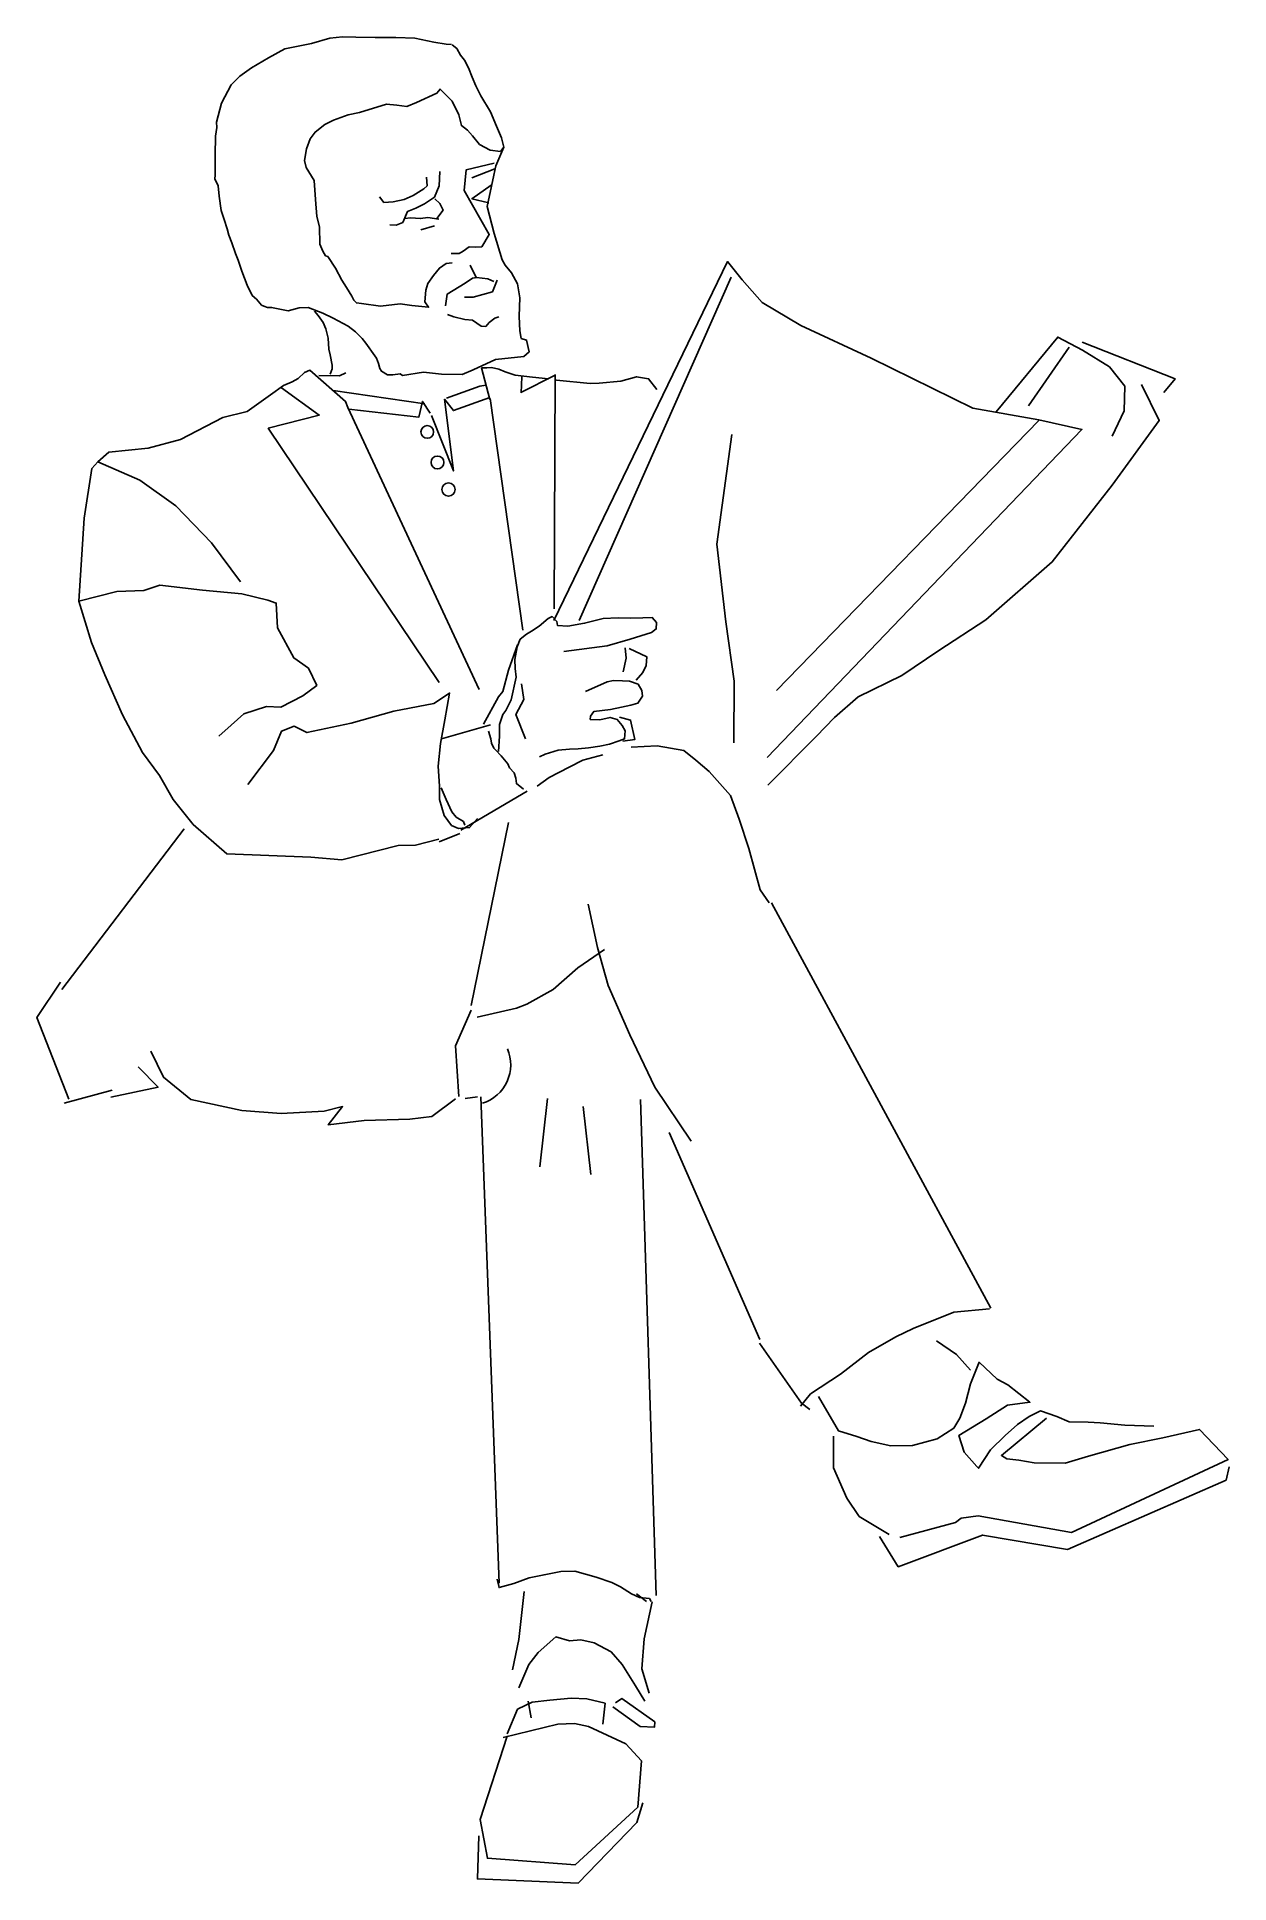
# Model space of a CAD drawing. Extents: x -0.134 to 0.51, y -0.414 to 0.583.
import ezdxf

# ---------------------------------------------------------------- set-up
doc = ezdxf.new("R2010")
doc.units = 0
doc.layers.get('0').update_dxf_attribs({"linetype": 'CONTINUOUS'})

msp = doc.modelspace()

# ---------------------------------------------------------------- linework, layer by layer
at = {"color": 0, "linetype": 'CONTINUOUS'}
for points in [[(0.08973, 0.57909), (0.08688, 0.57926), (0.08023, 0.58042), (0.06988, 0.58255), (0.05961, 0.58281), (0.04856, 0.5829), (0.03812, 0.58299), (0.03078, 0.58317), (0.02405, 0.58246), (0.01413, 0.57962), (-0.00029, 0.57669), (-0.00917, 0.5719), (-0.01824, 0.5664), (-0.02462, 0.56188), (-0.02937, 0.55727), (-0.03446, 0.54733), (-0.03714, 0.53704), (-0.03705, 0.53429), (-0.03783, 0.52959), (-0.038, 0.51921), (-0.03791, 0.50839), (-0.0381, 0.50655), (-0.03636, 0.50263), (-0.03575, 0.49722), (-0.03463, 0.48941), (-0.03317, 0.48444), (-0.03144, 0.47957), (-0.03049, 0.47611), (-0.02885, 0.47194), (-0.02687, 0.46617), (-0.02557, 0.46254), (-0.02359, 0.45659), (-0.02057, 0.44897), (-0.01798, 0.44347), (-0.01556, 0.44143), (-0.01289, 0.43823), (-0.01168, 0.4377), (-0.00961, 0.43699), (-0.00745, 0.43699), (0.00153, 0.43522), (0.00748, 0.43681), (0.0124, 0.4369), (0.02025, 0.43398), (0.02586, 0.43123), (0.03398, 0.42697), (0.03786, 0.42378), (0.04148, 0.42023), (0.04356, 0.41774), (0.0483, 0.41091), (0.04925, 0.40967), (0.05037, 0.40675), (0.05098, 0.40408), (0.05193, 0.40258), (0.05521, 0.40054), (0.05805, 0.40054), (0.06211, 0.40116), (0.06323, 0.40027), (0.07471, 0.40204), (0.08429, 0.40098), (0.09551, 0.4008), (0.10155, 0.40337), (0.11346, 0.40896), (0.12891, 0.41047), (0.13167, 0.41295), (0.13037, 0.41934), (0.12744, 0.42032), (0.12666, 0.4244), (0.1264, 0.4322), (0.12649, 0.43726), (0.12666, 0.44214), (0.12537, 0.44976), (0.12226, 0.45571), (0.11873, 0.45992), (0.11712, 0.46279)], [(0.09016, 0.57882), (0.09257, 0.57687), (0.09465, 0.57332), (0.0968, 0.57057), (0.09896, 0.56649), (0.10095, 0.56135), (0.10293, 0.55682), (0.10569, 0.55132), (0.11078, 0.54272), (0.11406, 0.535), (0.11674, 0.52862), (0.11812, 0.52365), (0.11622, 0.52125), (0.1107, 0.52196), (0.10491, 0.52507), (0.10112, 0.52968), (0.09844, 0.53287), (0.09516, 0.53527), (0.09378, 0.54112), (0.09007, 0.54848), (0.0836, 0.55496), (0.08187, 0.55283), (0.07091, 0.54769), (0.06556, 0.54565), (0.06021, 0.54627), (0.0546, 0.54689), (0.0401, 0.54236), (0.03389, 0.54112), (0.02604, 0.53811), (0.02129, 0.5358), (0.01603, 0.53172), (0.01335, 0.52817), (0.01145, 0.52276), (0.01024, 0.51646), (0.01119, 0.51256), (0.01559, 0.50555), (0.01628, 0.49535), (0.01697, 0.48622), (0.01836, 0.48054), (0.01861, 0.47114), (0.02025, 0.46733), (0.02172, 0.46493), (0.02293, 0.46458), (0.02707, 0.45828), (0.03052, 0.4518), (0.03294, 0.44772), (0.03587, 0.44302), (0.03691, 0.44089), (0.03838, 0.43948), (0.04105, 0.43912), (0.05132, 0.4377), (0.06202, 0.43894), (0.06841, 0.43806), (0.07739, 0.43708), (0.07531, 0.44001), (0.07592, 0.44639), (0.07695, 0.45003), (0.08006, 0.45429), (0.08325, 0.45828), (0.08688, 0.46067), (0.09016, 0.46103)], [(0.11812, 0.52365), (0.1137, 0.51349)], [(0.08351, 0.51052), (0.08306, 0.50278), (0.08055, 0.49651), (0.07519, 0.49298), (0.07041, 0.4907), (0.06597, 0.48888), (0.06346, 0.48295), (0.05993, 0.48147), (0.05651, 0.4817)], [(0.11291, 0.51497), (0.09764, 0.51132), (0.09661, 0.50027), (0.11017, 0.47634), (0.10607, 0.46974), (0.10265, 0.46962), (0.09923, 0.46974), (0.09604, 0.46734), (0.09388, 0.4662), (0.08955, 0.46609)], [(0.10083, 0.50711), (0.11313, 0.51189)], [(0.1137, 0.51349), (0.11256, 0.50847), (0.11131, 0.50255), (0.10903, 0.4915), (0.11279, 0.47703), (0.11712, 0.46279)], [(0.05081, 0.49685), (0.05321, 0.49378), (0.05822, 0.494), (0.06414, 0.49526), (0.06904, 0.49754), (0.07485, 0.50118), (0.07656, 0.50278), (0.07633, 0.50733)], [(0.1112, 0.50312), (0.10083, 0.49571), (0.10994, 0.49355)], [(0.08078, 0.4956), (0.08351, 0.49309), (0.08522, 0.48956), (0.0818, 0.48512)], [(0.06448, 0.485), (0.06756, 0.48535), (0.07303, 0.485), (0.07702, 0.48569), (0.08294, 0.48478)], [(0.07314, 0.47896), (0.08055, 0.48113)], [(0.0998, 0.45982), (0.10334, 0.45276)], [(0.14504, 0.26785), (0.23892, 0.46176), (0.24689, 0.45185), (0.25771, 0.43966), (0.27845, 0.42724), (0.3165, 0.40969), (0.37142, 0.38258), (0.40708, 0.3762), (0.43044, 0.37107), (0.26033, 0.19391)], [(0.08659, 0.43795), (0.0875, 0.44422), (0.09718, 0.45014), (0.10117, 0.45287), (0.10334, 0.45322), (0.10937, 0.45242), (0.11268, 0.45105)], [(0.1145, 0.45174), (0.11188, 0.44547), (0.1014, 0.44262), (0.09673, 0.44251)], [(0.15871, 0.26796), (0.24097, 0.45344)], [(0.02422, 0.40098), (0.02526, 0.40382), (0.02526, 0.40586), (0.02422, 0.41136), (0.02345, 0.41455), (0.02319, 0.4204), (0.02181, 0.42537), (0.02034, 0.42883), (0.01767, 0.43265), (0.01577, 0.43495)], [(0.08761, 0.43316), (0.09103, 0.43202), (0.09696, 0.43054), (0.10117, 0.4302), (0.10573, 0.4269), (0.10823, 0.42678), (0.11006, 0.42883), (0.11325, 0.43123), (0.11541, 0.43202)], [(0.44684, 0.36754), (0.45334, 0.38121), (0.45356, 0.39454), (0.44525, 0.40491), (0.43066, 0.41391), (0.41733, 0.42097), (0.38418, 0.38053)], [(0.4236, 0.4155), (0.4015, 0.38383)], [(0.43055, 0.41824), (0.48079, 0.39853), (0.47476, 0.39112)], [(0.01811, 0.40024), (0.02917, 0.40012), (0.0327, 0.4016)], [(0.11046, 0.3873), (0.10602, 0.40431), (0.10888, 0.40443), (0.11137, 0.40457), (0.11538, 0.40358), (0.11884, 0.4023), (0.12423, 0.40045), (0.1335, 0.39931), (0.14223, 0.39842)], [(0.14575, 0.40051), (0.12726, 0.39108)], [(0.12741, 0.39093), (0.12783, 0.3996)], [(0.14527, 0.27426), (0.14578, 0.40081)], [(0.14575, 0.39783), (0.1465, 0.39775), (0.16462, 0.3959), (0.16959, 0.39605), (0.18135, 0.39718), (0.18979, 0.3996), (0.19629, 0.39846), (0.20071, 0.39263)], [(-0.00209, 0.39356), (0.0183, 0.37885), (-0.00922, 0.37174), (0.08316, 0.23444)], [(0.02577, 0.39207), (0.07528, 0.38496)], [(0.08703, 0.38794), (0.10501, 0.39448), (0.10832, 0.39502)], [(0.26079, 0.17898), (0.28677, 0.20519), (0.29679, 0.21544), (0.30944, 0.22672), (0.33314, 0.23823), (0.35319, 0.25167), (0.3786, 0.26819), (0.41437, 0.29952), (0.44673, 0.34099), (0.47225, 0.37586), (0.46268, 0.39534)], [(0.07818, 0.37998), (0.07403, 0.38624), (0.0721, 0.37771), (0.0342, 0.38208)], [(0.07901, 0.37856), (0.09077, 0.34871), (0.08607, 0.38738), (0.09077, 0.38126), (0.1104, 0.38837)], [(0.11068, 0.3878), (0.12838, 0.26258)], [(-0.07417, 0.36104), (-0.05674, 0.3656), (-0.03384, 0.37757)], [(0.26535, 0.23014), (0.40708, 0.37586)], [(0.24131, 0.36845), (0.2331, 0.30909), (0.238, 0.26716), (0.24256, 0.23515), (0.24233, 0.20177)], [(-0.02427, 0.2887), (-0.03988, 0.30978), (-0.05925, 0.32983), (-0.07861, 0.34373), (-0.10129, 0.35364)], [(0.08294, 0.1497), (0.0703, 0.14651), (0.06095, 0.14628), (0.03042, 0.13854), (0.01379, 0.14002), (-0.03156, 0.14173), (-0.04979, 0.15768), (-0.06073, 0.17123), (-0.06802, 0.18411), (-0.07725, 0.19664), (-0.08807, 0.21692), (-0.09753, 0.23845), (-0.1047, 0.256), (-0.11154, 0.27833), (-0.09115, 0.28346), (-0.07645, 0.28403), (-0.06779, 0.28699), (-0.04478, 0.28425), (-0.02347, 0.2822), (-0.00946, 0.27879), (-0.0049, 0.2773), (-0.00433, 0.26397), (0.00456, 0.24768), (0.01242, 0.2421), (0.01698, 0.23276), (0.00934, 0.22717), (-0.00251, 0.22102), (-0.01014, 0.22148), (-0.02245, 0.21749), (-0.02928, 0.21134), (-0.036, 0.20541)], [(0.11518, 0.1971), (0.11575, 0.2053), (0.11564, 0.21168), (0.11758, 0.21715), (0.11906, 0.2192), (0.12202, 0.22501), (0.12476, 0.23731), (0.12419, 0.24199), (0.12407, 0.24677), (0.12532, 0.25361), (0.12681, 0.25771), (0.13034, 0.26044), (0.13307, 0.26204), (0.13717, 0.26489), (0.14196, 0.26887), (0.14424, 0.27001), (0.14674, 0.26728), (0.14697, 0.26523), (0.15255, 0.26489), (0.16167, 0.26637), (0.1717, 0.26887), (0.1799, 0.26933), (0.18673, 0.26922), (0.19311, 0.26933), (0.19824, 0.26944), (0.20063, 0.26671), (0.20041, 0.26329), (0.19779, 0.26135), (0.18639, 0.25771), (0.17386, 0.25418), (0.1505, 0.25121)], [(0.12544, 0.25475), (0.12065, 0.24096), (0.11746, 0.22957), (0.11518, 0.22672), (0.10698, 0.21179)], [(0.18354, 0.25315), (0.18411, 0.24757), (0.18252, 0.24005)], [(0.18571, 0.2527), (0.19528, 0.24825), (0.19505, 0.24358), (0.19311, 0.23971), (0.18947, 0.23572)], [(0.1276, 0.23367), (0.12886, 0.22512), (0.12453, 0.21715), (0.12977, 0.20393)], [(0.16212, 0.22957), (0.17397, 0.23481), (0.17739, 0.23549), (0.18218, 0.23526), (0.18594, 0.23504), (0.19061, 0.23355), (0.19254, 0.23002), (0.19289, 0.22695), (0.19049, 0.2233), (0.18662, 0.22216), (0.18172, 0.22114), (0.17568, 0.21977), (0.16668, 0.21863), (0.16486, 0.21612), (0.16475, 0.21441), (0.16987, 0.21419), (0.17546, 0.21555), (0.17933, 0.21441), (0.18206, 0.21122), (0.18354, 0.20826), (0.18332, 0.20393), (0.18035, 0.20279), (0.17511, 0.20097), (0.16987, 0.19994), (0.16383, 0.19903), (0.15814, 0.19858), (0.15347, 0.19835), (0.14743, 0.19778), (0.14036, 0.19562), (0.1374, 0.19413)], [(-0.02028, 0.17921), (-0.00638, 0.19767), (-0.00205, 0.20815), (0.00467, 0.21077), (0.01162, 0.20735), (0.03555, 0.21248), (0.05856, 0.21886), (0.08021, 0.22307), (0.08875, 0.22866), (0.08625, 0.21419), (0.08374, 0.20143), (0.0826, 0.18912), (0.08328, 0.17841), (0.08328, 0.17112), (0.08579, 0.16246), (0.08978, 0.15711), (0.09354, 0.15551), (0.09958, 0.15597), (0.10379, 0.16087)], [(0.08445, 0.20402), (0.11077, 0.21151)], [(0.18058, 0.21567), (0.18651, 0.21407), (0.1889, 0.20359), (0.1824, 0.20268)], [(0.10972, 0.20815), (0.11106, 0.20387), (0.11136, 0.20158), (0.1127, 0.19883), (0.11359, 0.19806), (0.11656, 0.1947), (0.12028, 0.19043), (0.12117, 0.18829), (0.1237, 0.18554), (0.12459, 0.18263), (0.12489, 0.17973), (0.1286, 0.17683)], [(0.26144, 0.11528), (0.25662, 0.12235), (0.25042, 0.14463), (0.24526, 0.16055), (0.24045, 0.17328), (0.22909, 0.18636), (0.22187, 0.19237), (0.21533, 0.19768), (0.20088, 0.20015), (0.18677, 0.19945)], [(0.17146, 0.19531), (0.16078, 0.19233), (0.1534, 0.18867), (0.14258, 0.18298), (0.13599, 0.17837)], [(0.09694, 0.15727), (0.0962, 0.15926), (0.09233, 0.16155), (0.08995, 0.16445), (0.08683, 0.17117), (0.08416, 0.17744)], [(0.09479, 0.1546), (0.13068, 0.17568)], [(-0.05478, 0.15524), (-0.12085, 0.0686)], [(0.08312, 0.14826), (0.09426, 0.15284)], [(0.10035, 0.05981), (0.12048, 0.1588)], [(0.16361, 0.11461), (0.16873, 0.09114), (0.17443, 0.07075), (0.18616, 0.04397), (0.19961, 0.01572), (0.21932, -0.01334)], [(0.26276, 0.11534), (0.38122, -0.10366)], [(0.1037, 0.05361), (0.12484, 0.05843), (0.13055, 0.0605), (0.14464, 0.06844), (0.15806, 0.08016), (0.17249, 0.09017)], [(-0.11706, 0.00918), (-0.13427, 0.05339), (-0.12154, 0.07249)], [(0.09377, 0.0107), (0.09194, 0.03816), (0.10037, 0.05742)], [(-0.0728, 0.0352), (-0.06585, 0.02107), (-0.05116, 0.00911), (-0.02358, 0.00318), (-0.00228, 0.00159), (0.02096, 0.00284), (0.03087, 0.00523), (0.02313, -0.00468), (0.0425, -0.00229), (0.06733, -0.00149), (0.07907, -0.00012), (0.09194, 0.00945)], [(-0.07964, 0.02665), (-0.06882, 0.01572), (-0.09434, 0.01036)], [(-0.11947, 0.00706), (-0.09367, 0.01413)], [(0.10379, 0.01059), (0.09718, 0.0097)], [(0.11554, -0.25217), (0.10556, 0.0106)], [(0.14169, 0.00954), (0.13756, -0.02724)], [(0.16096, 0.00529), (0.16509, -0.03149)], [(0.20035, -0.25886), (0.19196, 0.00912)], [(0.20739, -0.00882), (0.25639, -0.12056)], [(0.2783, -0.15668), (0.2838, -0.14996), (0.29997, -0.13935), (0.31511, -0.12768), (0.32991, -0.11919), (0.3392, -0.1146), (0.36122, -0.10575), (0.38049, -0.10399)], [(0.28335, -0.15837), (0.27891, -0.15507), (0.25623, -0.1226)], [(0.37028, -0.13718), (0.36265, -0.12864), (0.35194, -0.12123)], [(0.46929, -0.16737), (0.45356, -0.1668), (0.44023, -0.16566), (0.43385, -0.16532), (0.4236, -0.16509), (0.41688, -0.16213), (0.4081, -0.15906), (0.40184, -0.16213), (0.39557, -0.16658), (0.38896, -0.1725), (0.3811, -0.18025), (0.37461, -0.19016), (0.3737, -0.18925), (0.36686, -0.1815), (0.3639, -0.1725), (0.37871, -0.16339), (0.39022, -0.15598), (0.40229, -0.1545), (0.39045, -0.14516), (0.38463, -0.14197), (0.37484, -0.13285), (0.37028, -0.14459), (0.36754, -0.15507), (0.36447, -0.16304), (0.36128, -0.1684), (0.35228, -0.17432), (0.33883, -0.17785), (0.32721, -0.17808), (0.31662, -0.17569), (0.30876, -0.17307), (0.29896, -0.16999), (0.28802, -0.15131)], [(0.41129, -0.16316), (0.38691, -0.18321), (0.38988, -0.18503), (0.39626, -0.18583), (0.40469, -0.1872), (0.42143, -0.18731), (0.43408, -0.18367), (0.4563, -0.17729), (0.47407, -0.17364), (0.49401, -0.1692), (0.50939, -0.18549), (0.42485, -0.22479), (0.37438, -0.21591), (0.36527, -0.21705), (0.36208, -0.21944), (0.33211, -0.22764)], [(0.29622, -0.17284), (0.29611, -0.18993), (0.3034, -0.20622), (0.31001, -0.21614), (0.32619, -0.22593)], [(0.50996, -0.18936), (0.50837, -0.19654), (0.42269, -0.23402), (0.37677, -0.22628), (0.3312, -0.24337), (0.32106, -0.22707)], [(0.19759, -0.26216), (0.19672, -0.26055), (0.19132, -0.26002), (0.18697, -0.25805), (0.18106, -0.25429), (0.17636, -0.25179), (0.168, -0.24893), (0.15635, -0.24571), (0.14886, -0.24589), (0.13981, -0.24768), (0.13181, -0.24929), (0.12346, -0.2525), (0.11545, -0.25465), (0.11441, -0.25)], [(0.1227, -0.29908), (0.12624, -0.28267), (0.12908, -0.2567)], [(0.18981, -0.25806), (0.19517, -0.26216)], [(0.19653, -0.31161), (0.19266, -0.29851), (0.19391, -0.28233), (0.19813, -0.26228)], [(0.12612, -0.30876), (0.13148, -0.29623), (0.1366, -0.28962), (0.14606, -0.28131), (0.15358, -0.28336), (0.15962, -0.2829), (0.16691, -0.2845), (0.17602, -0.28939), (0.18206, -0.29623), (0.18913, -0.30774), (0.19425, -0.31605)], [(0.11986, -0.33371), (0.12544, -0.32038), (0.13341, -0.31651), (0.14287, -0.31537), (0.15438, -0.31435), (0.16292, -0.3148), (0.17272, -0.31708), (0.17158, -0.32847)], [(0.13114, -0.31594), (0.13284, -0.32506)], [(0.17694, -0.31902), (0.19175, -0.32961), (0.19938, -0.33007), (0.19961, -0.32722), (0.18184, -0.31457), (0.1783, -0.31685)], [(0.11986, -0.33497), (0.10527, -0.37997), (0.10915, -0.40082), (0.15654, -0.40435), (0.19049, -0.37325), (0.19243, -0.34818), (0.18389, -0.33907), (0.16383, -0.32973), (0.1562, -0.32813), (0.1472, -0.32847), (0.11769, -0.33565)], [(0.19311, -0.37086), (0.18992, -0.38145), (0.15814, -0.41426), (0.10379, -0.41199), (0.10448, -0.38874)]]:
    msp.add_lwpolyline(points, dxfattribs=at)
at = {"color": 0}
for points in [[(-0.03384, 0.37757), (-0.02074, 0.38076), (-0.00797, 0.38979), (-0.00106, 0.39477), (0.00364, 0.3969), (0.00696, 0.3986), (0.01028, 0.40187), (0.01327, 0.4032), (0.03255, 0.38624), (0.03379, 0.38297), (0.10473, 0.2306)], [(-0.11154, 0.27833), (-0.10867, 0.32315), (-0.1046, 0.34998), (-0.10129, 0.35364), (-0.09536, 0.35877), (-0.07417, 0.36104)]]:
    msp.add_lwpolyline(points, dxfattribs=at)
at = {"color": 0, "linetype": 'CONTINUOUS'}
for centre, radius in [((0.07666, 0.36975), 0.00341), ((0.08219, 0.35326), 0.00346), ((0.08814, 0.33862), 0.00358)]:
    msp.add_circle(centre, radius, dxfattribs=at)
msp.add_arc((0.09993, 0.02785), 0.02183, 287.77127, 23.0909, dxfattribs=at)

doc.saveas('drawing.dxf')
